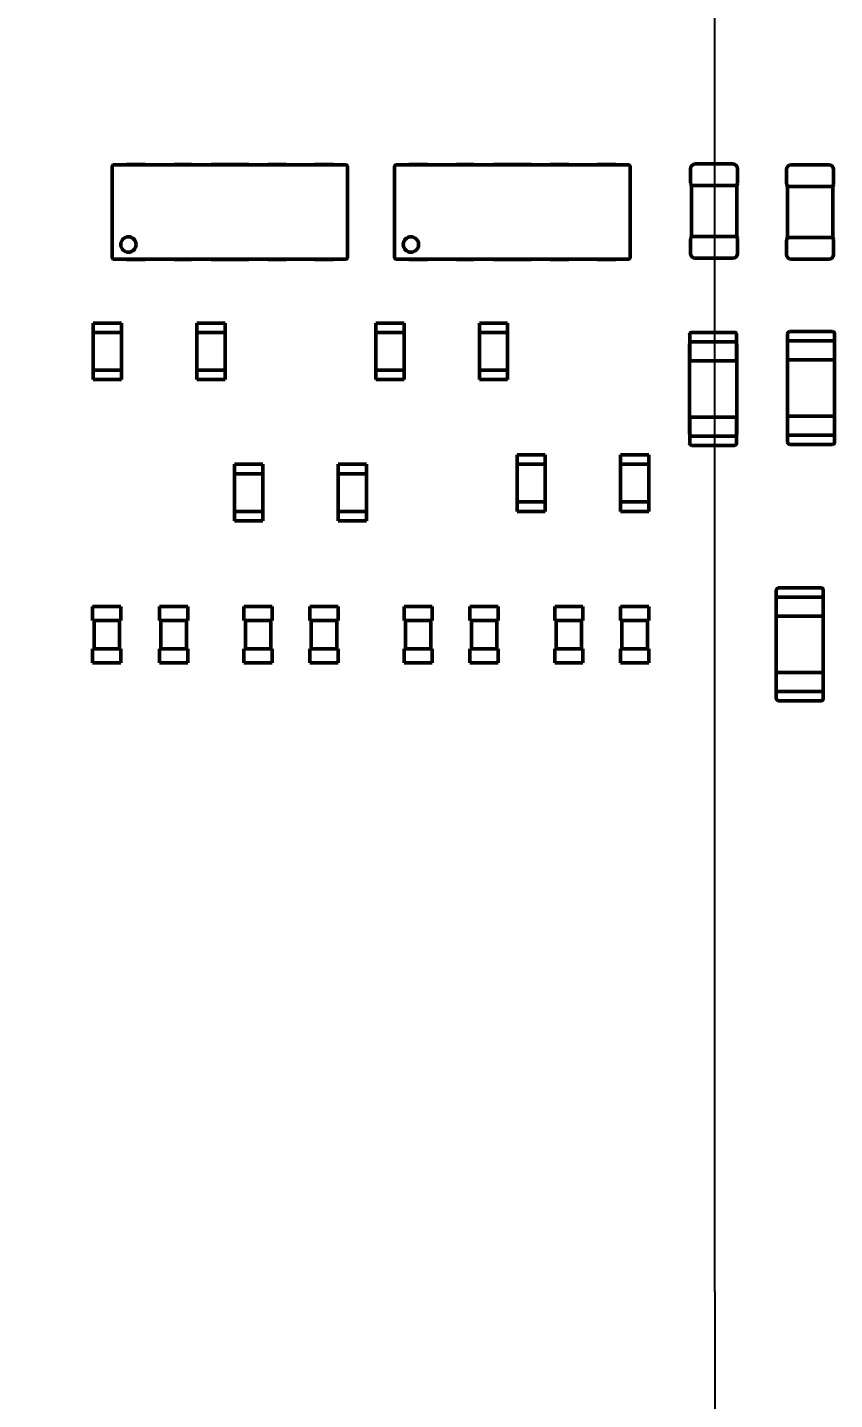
# Model space of a CAD drawing. Header units: millimetres. Extents: x 22 to 202, y 169 to 282.
# Drawn here: x 108.55 to 117.12, y 237.74 to 252.32 of the extents above; entities that cross this region are included whole.
import ezdxf

# ---------------------------------------------------------------- set-up
doc = ezdxf.new("R2010")
doc.units = ezdxf.units.MM
doc.header["$LTSCALE"] = 0.75
doc.linetypes.add('CENTER2', pattern=[28.575, 19.05, -3.175, 3.175, -3.175])
for name, color, linetype, lineweight in [('FD_Dimensions', 7, 'Continuous', 25), ('Smart Centers', 7, 'CENTER2', 25), ('Visible', 7, 'Continuous', 50)]:
    doc.layers.add(name, color=color, linetype=linetype, lineweight=lineweight)
doc.styles.get("Standard").update_dxf_attribs({"font": 'arial.ttf'})
doc.dimstyles.new('Dim-ISO-25', dxfattribs={"dimtxt": 2.5, "dimasz": 2.5, "dimexe": 1.5, "dimexo": 0, "dimgap": 1, "dimtad": 1, "dimzin": 4, "dimdsep": 46, "dimtxsty": 'Standard', "dimblk": 'OPEN90', "dimcen": 0, "dimazin": 1, "dimtp": 0.1, "dimtm": 0.1, "dimtfac": 0.72, "dimtmove": 0, "dimatfit": 3, "dimfxl": 1, "dimtzin": 4, "dimarcsym": 0})

# ---------------------------------------------------------------- blocks, each defined once
blk = doc.blocks.new('*U21')
at = {"layer": 'Smart Centers', "color": 0, "ltscale": 0.75, "transparency": 16777216}
blk.add_line((0, -19.000016), (0, 19.000016), dxfattribs=at)
blk = doc.blocks.new('_Open90')
at = {"color": 0, "linetype": 'ByBlock', "lineweight": -2}
for p, q in [((-0.5, 0.5), (0, 0)), ((0, 0), (-1, 0)), ((0, 0), (-0.5, -0.5))]:
    blk.add_line(p, q, dxfattribs=at)
blk = doc.blocks.new('*D40')
at = {"layer": 'Defpoints', "color": 0, "transparency": 16777216}
for p in [(45.649468, 268.101096), (45.649468, 262.385645), (115.851515, 238.885574)]:
    blk.add_point(p, dxfattribs=at)
at = {"layer": 'FD_Dimensions', "color": 0, "lineweight": -2, "transparency": 16777216}
for p, q in [((45.649468, 262.385645), (45.649468, 269.601096)), ((115.851515, 238.885574), (115.851515, 269.601096)), ((113.351515, 268.101096), (48.149468, 268.101096))]:
    blk.add_line(p, q, dxfattribs=at)
at = {"layer": 'FD_Dimensions', "color": 0, "lineweight": -2, "transparency": 16777216, "xscale": 2.5, "yscale": 2.5, "zscale": 2.5, "rotation": 180}
blk.add_blockref('_Open90', (45.649468, 268.101096), dxfattribs=at)
at = {"layer": 'FD_Dimensions', "color": 0, "lineweight": -2, "transparency": 16777216, "xscale": 2.5, "yscale": 2.5, "zscale": 2.5}
blk.add_blockref('_Open90', (115.851515, 268.101096), dxfattribs=at)
at = {"layer": 'FD_Dimensions', "color": 0, "transparency": 16777216, "insert": (97.965378, 270.378363), "char_height": 2.5, "attachment_point": 5}
blk.add_mtext('70.20mm', dxfattribs=at)

msp = doc.modelspace()

# ---------------------------------------------------------------- linework, layer by layer
at = {"layer": 'Visible'}
for p, q in [((109.459, 250.855), (111.939, 250.855)), ((109.601, 250.86), (109.601, 250.855)), ((109.798, 250.86), (109.601, 250.86)), ((109.798, 250.86), (109.798, 250.855)), ((110.107, 250.86), (110.107, 250.855)), ((110.292, 250.86), (110.107, 250.86)), ((110.292, 250.86), (110.292, 250.855)), ((110.499, 250.86), (110.499, 250.855)), ((110.899, 250.86), (110.499, 250.86)), ((110.899, 250.86), (110.899, 250.855)), ((111.101, 250.86), (111.101, 250.855)), ((111.298, 250.86), (111.101, 250.86)), ((111.298, 250.86), (111.298, 250.855)), ((111.599, 250.86), (111.599, 250.855)), ((111.799, 250.86), (111.599, 250.86)), ((111.799, 250.86), (111.799, 250.855)), ((112.459, 250.855), (114.939, 250.855)), ((112.601, 250.86), (112.601, 250.855)), ((112.798, 250.86), (112.601, 250.86)), ((112.798, 250.86), (112.798, 250.855)), ((113.107, 250.86), (113.107, 250.855)), ((113.292, 250.86), (113.107, 250.86)), ((113.292, 250.86), (113.292, 250.855)), ((113.499, 250.86), (113.499, 250.855)), ((113.899, 250.86), (113.499, 250.86)), ((113.899, 250.86), (113.899, 250.855)), ((114.101, 250.86), (114.101, 250.855)), ((114.298, 250.86), (114.101, 250.86)), ((114.298, 250.86), (114.298, 250.855)), ((114.599, 250.86), (114.599, 250.855)), ((114.799, 250.86), (114.599, 250.86)), ((114.799, 250.86), (114.799, 250.855)), ((115.642, 250.865), (116.042, 250.865)), ((116.662, 250.855), (117.062, 250.855)), ((109.449, 249.865), (109.449, 250.845)), ((111.949, 250.845), (111.949, 249.865)), ((112.449, 249.865), (112.449, 250.845)), ((114.949, 250.845), (114.949, 249.865)), ((115.592, 250.815), (115.592, 250.672)), ((116.092, 250.815), (116.092, 250.672)), ((116.612, 250.805), (116.612, 250.662)), ((117.112, 250.805), (117.112, 250.662)), ((115.642, 250.635), (115.602, 250.635)), ((115.602, 250.635), (115.602, 250.095)), ((115.642, 250.635), (116.042, 250.635)), ((116.082, 250.635), (116.042, 250.635)), ((116.082, 250.635), (116.082, 250.095)), ((116.662, 250.625), (116.622, 250.625)), ((116.622, 250.625), (116.622, 250.085)), ((116.662, 250.625), (117.062, 250.625)), ((117.102, 250.625), (117.062, 250.625)), ((117.102, 250.625), (117.102, 250.085)), ((115.592, 250.059), (115.592, 249.915)), ((115.642, 250.095), (115.602, 250.095)), ((115.642, 250.095), (116.042, 250.095)), ((116.082, 250.095), (116.042, 250.095)), ((116.092, 250.059), (116.092, 249.915)), ((116.612, 250.049), (116.612, 249.905)), ((116.662, 250.085), (116.622, 250.085)), ((116.662, 250.085), (117.062, 250.085)), ((117.102, 250.085), (117.062, 250.085)), ((117.112, 250.049), (117.112, 249.905)), ((111.939, 249.855), (109.459, 249.855)), ((109.601, 249.85), (109.601, 249.855)), ((109.798, 249.85), (109.601, 249.85)), ((109.798, 249.85), (109.798, 249.855)), ((110.107, 249.85), (110.107, 249.855)), ((110.292, 249.85), (110.107, 249.85)), ((110.292, 249.85), (110.292, 249.855)), ((110.499, 249.85), (110.499, 249.855)), ((110.899, 249.85), (110.499, 249.85)), ((110.899, 249.85), (110.899, 249.855)), ((111.101, 249.85), (111.101, 249.855)), ((111.298, 249.85), (111.101, 249.85)), ((111.298, 249.85), (111.298, 249.855)), ((111.599, 249.85), (111.599, 249.855)), ((111.799, 249.85), (111.599, 249.85)), ((111.799, 249.85), (111.799, 249.855)), ((114.939, 249.855), (112.459, 249.855)), ((112.601, 249.85), (112.601, 249.855)), ((112.798, 249.85), (112.601, 249.85)), ((112.798, 249.85), (112.798, 249.855)), ((113.107, 249.85), (113.107, 249.855)), ((113.292, 249.85), (113.107, 249.85)), ((113.292, 249.85), (113.292, 249.855)), ((113.499, 249.85), (113.499, 249.855)), ((113.899, 249.85), (113.499, 249.85)), ((113.899, 249.85), (113.899, 249.855)), ((114.101, 249.85), (114.101, 249.855)), ((114.298, 249.85), (114.101, 249.85)), ((114.298, 249.85), (114.298, 249.855)), ((114.599, 249.85), (114.599, 249.855)), ((114.799, 249.85), (114.599, 249.85)), ((114.799, 249.85), (114.799, 249.855)), ((115.642, 249.865), (116.042, 249.865)), ((116.662, 249.855), (117.062, 249.855)), ((109.249, 249.152), (109.249, 249.175)), ((109.549, 249.175), (109.249, 249.175)), ((109.249, 249.098), (109.249, 249.152)), ((109.249, 249.098), (109.249, 249.075)), ((109.549, 249.152), (109.549, 249.175)), ((109.549, 249.098), (109.549, 249.152)), ((109.549, 249.098), (109.549, 249.075)), ((110.349, 249.152), (110.349, 249.175)), ((110.649, 249.175), (110.349, 249.175)), ((110.349, 249.098), (110.349, 249.152)), ((110.349, 249.098), (110.349, 249.075)), ((110.649, 249.152), (110.649, 249.175)), ((110.649, 249.098), (110.649, 249.152)), ((110.649, 249.098), (110.649, 249.075)), ((112.249, 249.152), (112.249, 249.175)), ((112.549, 249.175), (112.249, 249.175)), ((112.249, 249.098), (112.249, 249.152)), ((112.249, 249.098), (112.249, 249.075)), ((112.549, 249.152), (112.549, 249.175)), ((112.549, 249.098), (112.549, 249.152)), ((112.549, 249.098), (112.549, 249.075)), ((113.349, 249.152), (113.349, 249.175)), ((113.649, 249.175), (113.349, 249.175)), ((113.349, 249.098), (113.349, 249.152)), ((113.349, 249.098), (113.349, 249.075)), ((113.649, 249.152), (113.649, 249.175)), ((113.649, 249.098), (113.649, 249.152)), ((113.649, 249.098), (113.649, 249.075)), ((109.249, 248.675), (109.249, 249.075)), ((109.549, 249.075), (109.249, 249.075)), ((109.549, 248.675), (109.549, 249.075)), ((110.349, 248.675), (110.349, 249.075)), ((110.649, 249.075), (110.349, 249.075)), ((110.649, 248.675), (110.649, 249.075)), ((112.249, 248.675), (112.249, 249.075)), ((112.549, 249.075), (112.249, 249.075)), ((112.549, 248.675), (112.549, 249.075)), ((113.349, 248.675), (113.349, 249.075)), ((113.649, 249.075), (113.349, 249.075)), ((113.649, 248.675), (113.649, 249.075)), ((115.582, 248.955), (115.582, 247.995)), ((115.582, 248.955), (115.583, 248.955)), ((115.583, 249.052), (115.583, 248.969)), ((115.583, 248.955), (115.583, 248.969)), ((115.583, 248.955), (115.583, 248.795)), ((116.075, 248.975), (115.589, 248.975)), ((116.061, 249.075), (115.603, 249.075)), ((116.081, 249.052), (116.081, 248.969)), ((116.081, 248.955), (116.081, 248.969)), ((116.081, 248.955), (116.081, 248.795)), ((116.081, 248.955), (116.082, 248.955)), ((116.082, 247.995), (116.082, 248.955)), ((116.622, 248.965), (116.622, 248.005)), ((116.622, 248.965), (116.623, 248.965)), ((116.623, 248.979), (116.623, 249.062)), ((116.623, 248.979), (116.623, 248.965)), ((116.623, 248.805), (116.623, 248.965)), ((117.115, 248.985), (116.629, 248.985)), ((117.101, 249.085), (116.643, 249.085)), ((117.121, 249.062), (117.121, 248.979)), ((117.121, 248.965), (117.121, 248.979)), ((117.121, 248.965), (117.121, 248.805)), ((117.121, 248.965), (117.122, 248.965)), ((117.122, 248.005), (117.122, 248.965)), ((116.623, 248.805), (116.623, 248.791)), ((109.249, 248.652), (109.249, 248.675)), ((109.549, 248.675), (109.249, 248.675)), ((109.549, 248.652), (109.549, 248.675)), ((110.349, 248.652), (110.349, 248.675)), ((110.649, 248.675), (110.349, 248.675)), ((110.649, 248.652), (110.649, 248.675)), ((112.249, 248.652), (112.249, 248.675)), ((112.549, 248.675), (112.249, 248.675)), ((112.549, 248.652), (112.549, 248.675)), ((113.349, 248.652), (113.349, 248.675)), ((113.649, 248.675), (113.349, 248.675)), ((113.649, 248.652), (113.649, 248.675)), ((115.583, 248.781), (115.583, 248.795)), ((115.589, 248.775), (115.602, 248.775)), ((116.062, 248.775), (115.602, 248.775)), ((116.062, 248.775), (116.075, 248.775)), ((116.629, 248.785), (116.642, 248.785)), ((116.642, 248.785), (117.102, 248.785)), ((117.102, 248.785), (117.115, 248.785)), ((109.249, 248.598), (109.249, 248.652)), ((109.249, 248.598), (109.249, 248.575)), ((109.549, 248.575), (109.249, 248.575)), ((109.549, 248.598), (109.549, 248.652)), ((109.549, 248.598), (109.549, 248.575)), ((110.349, 248.598), (110.349, 248.652)), ((110.349, 248.598), (110.349, 248.575)), ((110.649, 248.575), (110.349, 248.575)), ((110.649, 248.598), (110.649, 248.652)), ((110.649, 248.598), (110.649, 248.575)), ((112.249, 248.598), (112.249, 248.652)), ((112.249, 248.598), (112.249, 248.575)), ((112.549, 248.575), (112.249, 248.575)), ((112.549, 248.598), (112.549, 248.652)), ((112.549, 248.598), (112.549, 248.575)), ((113.349, 248.598), (113.349, 248.652)), ((113.349, 248.598), (113.349, 248.575)), ((113.649, 248.575), (113.349, 248.575)), ((113.649, 248.598), (113.649, 248.652)), ((113.649, 248.598), (113.649, 248.575)), ((115.583, 247.995), (115.583, 248.155)), ((115.602, 248.175), (115.589, 248.175)), ((116.062, 248.175), (115.602, 248.175)), ((116.075, 248.175), (116.062, 248.175)), ((116.081, 248.155), (116.081, 248.169)), ((116.081, 248.155), (116.081, 247.995)), ((116.623, 248.005), (116.623, 248.165)), ((116.642, 248.185), (116.629, 248.185)), ((116.642, 248.185), (117.102, 248.185)), ((117.115, 248.185), (117.102, 248.185)), ((117.121, 248.179), (117.121, 248.165)), ((117.121, 248.005), (117.121, 248.165)), ((115.583, 247.995), (115.582, 247.995)), ((115.583, 247.995), (115.583, 247.981)), ((115.583, 247.899), (115.583, 247.981)), ((115.589, 247.975), (116.075, 247.975)), ((116.082, 247.995), (116.081, 247.995)), ((116.081, 247.981), (116.081, 247.995)), ((116.081, 247.981), (116.081, 247.899)), ((116.623, 248.005), (116.622, 248.005)), ((116.623, 248.005), (116.623, 247.991)), ((116.623, 247.909), (116.623, 247.991)), ((116.629, 247.985), (117.115, 247.985)), ((117.122, 248.005), (117.121, 248.005)), ((117.121, 248.005), (117.121, 247.991)), ((117.121, 247.909), (117.121, 247.991)), ((115.603, 247.875), (116.061, 247.875)), ((116.643, 247.885), (117.101, 247.885)), ((110.749, 247.675), (111.049, 247.675)), ((110.749, 247.652), (110.749, 247.675)), ((110.749, 247.652), (110.749, 247.598)), ((111.049, 247.652), (111.049, 247.675)), ((111.049, 247.652), (111.049, 247.598)), ((111.849, 247.675), (112.149, 247.675)), ((111.849, 247.652), (111.849, 247.675)), ((111.849, 247.652), (111.849, 247.598)), ((112.149, 247.652), (112.149, 247.675)), ((112.149, 247.652), (112.149, 247.598)), ((113.749, 247.775), (114.049, 247.775)), ((113.749, 247.752), (113.749, 247.775)), ((113.749, 247.752), (113.749, 247.698)), ((113.749, 247.698), (113.749, 247.675)), ((113.749, 247.675), (113.749, 247.275)), ((113.749, 247.675), (114.049, 247.675)), ((114.049, 247.752), (114.049, 247.775)), ((114.049, 247.752), (114.049, 247.698)), ((114.049, 247.698), (114.049, 247.675)), ((114.049, 247.675), (114.049, 247.275)), ((114.849, 247.775), (115.149, 247.775)), ((114.849, 247.752), (114.849, 247.775)), ((114.849, 247.752), (114.849, 247.698)), ((114.849, 247.698), (114.849, 247.675)), ((114.849, 247.675), (114.849, 247.275)), ((114.849, 247.675), (115.149, 247.675)), ((115.149, 247.752), (115.149, 247.775)), ((115.149, 247.752), (115.149, 247.698)), ((115.149, 247.698), (115.149, 247.675)), ((115.149, 247.675), (115.149, 247.275)), ((110.749, 247.598), (110.749, 247.575)), ((110.749, 247.575), (110.749, 247.175)), ((110.749, 247.575), (111.049, 247.575)), ((111.049, 247.598), (111.049, 247.575)), ((111.049, 247.575), (111.049, 247.175)), ((111.849, 247.598), (111.849, 247.575)), ((111.849, 247.575), (111.849, 247.175)), ((111.849, 247.575), (112.149, 247.575)), ((112.149, 247.598), (112.149, 247.575)), ((112.149, 247.575), (112.149, 247.175)), ((113.749, 247.252), (113.749, 247.275)), ((113.749, 247.275), (114.049, 247.275)), ((113.749, 247.252), (113.749, 247.198)), ((114.049, 247.252), (114.049, 247.275)), ((114.049, 247.252), (114.049, 247.198)), ((114.849, 247.252), (114.849, 247.275)), ((114.849, 247.275), (115.149, 247.275)), ((114.849, 247.252), (114.849, 247.198)), ((115.149, 247.252), (115.149, 247.275)), ((115.149, 247.252), (115.149, 247.198)), ((110.749, 247.152), (110.749, 247.175)), ((110.749, 247.175), (111.049, 247.175)), ((110.749, 247.152), (110.749, 247.098)), ((110.749, 247.098), (110.749, 247.075)), ((110.749, 247.075), (111.049, 247.075)), ((111.049, 247.152), (111.049, 247.175)), ((111.049, 247.152), (111.049, 247.098)), ((111.049, 247.098), (111.049, 247.075)), ((111.849, 247.152), (111.849, 247.175)), ((111.849, 247.175), (112.149, 247.175)), ((111.849, 247.152), (111.849, 247.098)), ((111.849, 247.098), (111.849, 247.075)), ((111.849, 247.075), (112.149, 247.075)), ((112.149, 247.152), (112.149, 247.175)), ((112.149, 247.152), (112.149, 247.098)), ((112.149, 247.098), (112.149, 247.075)), ((113.749, 247.198), (113.749, 247.175)), ((113.749, 247.175), (114.049, 247.175)), ((114.049, 247.198), (114.049, 247.175)), ((114.849, 247.198), (114.849, 247.175)), ((114.849, 247.175), (115.149, 247.175)), ((115.149, 247.198), (115.149, 247.175)), ((116.503, 246.257), (116.503, 246.339)), ((116.981, 246.363), (116.523, 246.363)), ((117.001, 246.339), (117.001, 246.257)), ((116.502, 246.243), (116.502, 245.283)), ((116.502, 246.243), (116.503, 246.243)), ((116.503, 246.257), (116.503, 246.243)), ((116.503, 246.083), (116.503, 246.243)), ((116.995, 246.263), (116.509, 246.263)), ((117.001, 246.243), (117.001, 246.257)), ((117.001, 246.243), (117.001, 246.083)), ((117.001, 246.243), (117.002, 246.243)), ((117.002, 245.283), (117.002, 246.243)), ((109.257, 246.165), (109.242, 246.165)), ((109.242, 246.015), (109.242, 246.165)), ((109.527, 246.165), (109.257, 246.165)), ((109.527, 246.165), (109.542, 246.165)), ((109.542, 246.015), (109.542, 246.165)), ((109.967, 246.165), (109.952, 246.165)), ((109.952, 246.015), (109.952, 246.165)), ((110.237, 246.165), (109.967, 246.165)), ((110.237, 246.165), (110.252, 246.165)), ((110.252, 246.015), (110.252, 246.165)), ((110.864, 246.165), (110.849, 246.165)), ((110.849, 246.015), (110.849, 246.165)), ((111.134, 246.165), (110.864, 246.165)), ((111.134, 246.165), (111.149, 246.165)), ((111.149, 246.015), (111.149, 246.165)), ((111.564, 246.165), (111.549, 246.165)), ((111.549, 246.015), (111.549, 246.165)), ((111.834, 246.165), (111.564, 246.165)), ((111.834, 246.165), (111.849, 246.165)), ((111.849, 246.015), (111.849, 246.165)), ((112.564, 246.165), (112.549, 246.165)), ((112.549, 246.015), (112.549, 246.165)), ((112.834, 246.165), (112.564, 246.165)), ((112.834, 246.165), (112.849, 246.165)), ((112.849, 246.015), (112.849, 246.165)), ((113.264, 246.165), (113.249, 246.165)), ((113.249, 246.015), (113.249, 246.165)), ((113.534, 246.165), (113.264, 246.165)), ((113.534, 246.165), (113.549, 246.165)), ((113.549, 246.015), (113.549, 246.165)), ((114.164, 246.165), (114.149, 246.165)), ((114.149, 246.015), (114.149, 246.165)), ((114.434, 246.165), (114.164, 246.165)), ((114.434, 246.165), (114.449, 246.165)), ((114.449, 246.015), (114.449, 246.165)), ((114.864, 246.165), (114.849, 246.165)), ((114.849, 246.015), (114.849, 246.165)), ((115.134, 246.165), (114.864, 246.165)), ((115.134, 246.165), (115.149, 246.165)), ((115.149, 246.015), (115.149, 246.165)), ((116.503, 246.083), (116.503, 246.069)), ((116.509, 246.063), (116.522, 246.063)), ((116.522, 246.063), (116.982, 246.063)), ((116.982, 246.063), (116.995, 246.063)), ((109.257, 246.015), (109.242, 246.015)), ((109.257, 245.715), (109.257, 246.015)), ((109.527, 246.015), (109.257, 246.015)), ((109.527, 245.715), (109.527, 246.015)), ((109.527, 246.015), (109.542, 246.015)), ((109.967, 246.015), (109.952, 246.015)), ((109.967, 245.715), (109.967, 246.015)), ((110.237, 246.015), (109.967, 246.015)), ((110.237, 245.715), (110.237, 246.015)), ((110.237, 246.015), (110.252, 246.015)), ((110.864, 246.015), (110.849, 246.015)), ((110.864, 245.715), (110.864, 246.015)), ((111.134, 246.015), (110.864, 246.015)), ((111.134, 245.715), (111.134, 246.015)), ((111.134, 246.015), (111.149, 246.015)), ((111.564, 246.015), (111.549, 246.015)), ((111.564, 245.715), (111.564, 246.015)), ((111.834, 246.015), (111.564, 246.015)), ((111.834, 245.715), (111.834, 246.015)), ((111.834, 246.015), (111.849, 246.015)), ((112.564, 246.015), (112.549, 246.015)), ((112.564, 245.715), (112.564, 246.015)), ((112.834, 246.015), (112.564, 246.015)), ((112.834, 245.715), (112.834, 246.015)), ((112.834, 246.015), (112.849, 246.015)), ((113.264, 246.015), (113.249, 246.015)), ((113.264, 245.715), (113.264, 246.015)), ((113.534, 246.015), (113.264, 246.015)), ((113.534, 245.715), (113.534, 246.015)), ((113.534, 246.015), (113.549, 246.015)), ((114.164, 246.015), (114.149, 246.015)), ((114.164, 245.715), (114.164, 246.015)), ((114.434, 246.015), (114.164, 246.015)), ((114.434, 245.715), (114.434, 246.015)), ((114.434, 246.015), (114.449, 246.015)), ((114.864, 246.015), (114.849, 246.015)), ((114.864, 245.715), (114.864, 246.015)), ((115.134, 246.015), (114.864, 246.015)), ((115.134, 245.715), (115.134, 246.015)), ((115.134, 246.015), (115.149, 246.015)), ((109.257, 245.715), (109.242, 245.715)), ((109.242, 245.565), (109.242, 245.715)), ((109.527, 245.715), (109.257, 245.715)), ((109.527, 245.715), (109.542, 245.715)), ((109.542, 245.565), (109.542, 245.715)), ((109.967, 245.715), (109.952, 245.715)), ((109.952, 245.565), (109.952, 245.715)), ((110.237, 245.715), (109.967, 245.715)), ((110.237, 245.715), (110.252, 245.715)), ((110.252, 245.565), (110.252, 245.715)), ((110.864, 245.715), (110.849, 245.715)), ((110.849, 245.565), (110.849, 245.715)), ((111.134, 245.715), (110.864, 245.715)), ((111.134, 245.715), (111.149, 245.715)), ((111.149, 245.565), (111.149, 245.715)), ((111.564, 245.715), (111.549, 245.715)), ((111.549, 245.565), (111.549, 245.715)), ((111.834, 245.715), (111.564, 245.715)), ((111.834, 245.715), (111.849, 245.715)), ((111.849, 245.565), (111.849, 245.715)), ((112.564, 245.715), (112.549, 245.715)), ((112.549, 245.565), (112.549, 245.715)), ((112.834, 245.715), (112.564, 245.715)), ((112.834, 245.715), (112.849, 245.715)), ((112.849, 245.565), (112.849, 245.715)), ((113.264, 245.715), (113.249, 245.715)), ((113.249, 245.565), (113.249, 245.715)), ((113.534, 245.715), (113.264, 245.715)), ((113.534, 245.715), (113.549, 245.715)), ((113.549, 245.565), (113.549, 245.715)), ((114.164, 245.715), (114.149, 245.715)), ((114.149, 245.565), (114.149, 245.715)), ((114.434, 245.715), (114.164, 245.715)), ((114.434, 245.715), (114.449, 245.715)), ((114.449, 245.565), (114.449, 245.715)), ((114.864, 245.715), (114.849, 245.715)), ((114.849, 245.565), (114.849, 245.715)), ((115.134, 245.715), (114.864, 245.715)), ((115.134, 245.715), (115.149, 245.715)), ((115.149, 245.565), (115.149, 245.715)), ((109.257, 245.565), (109.242, 245.565)), ((109.527, 245.565), (109.257, 245.565)), ((109.527, 245.565), (109.542, 245.565)), ((109.967, 245.565), (109.952, 245.565)), ((110.237, 245.565), (109.967, 245.565)), ((110.237, 245.565), (110.252, 245.565)), ((110.864, 245.565), (110.849, 245.565)), ((111.134, 245.565), (110.864, 245.565)), ((111.134, 245.565), (111.149, 245.565)), ((111.564, 245.565), (111.549, 245.565)), ((111.834, 245.565), (111.564, 245.565)), ((111.834, 245.565), (111.849, 245.565)), ((112.564, 245.565), (112.549, 245.565)), ((112.834, 245.565), (112.564, 245.565)), ((112.834, 245.565), (112.849, 245.565)), ((113.264, 245.565), (113.249, 245.565)), ((113.534, 245.565), (113.264, 245.565)), ((113.534, 245.565), (113.549, 245.565)), ((114.164, 245.565), (114.149, 245.565)), ((114.434, 245.565), (114.164, 245.565)), ((114.434, 245.565), (114.449, 245.565)), ((114.864, 245.565), (114.849, 245.565)), ((115.134, 245.565), (114.864, 245.565)), ((115.134, 245.565), (115.149, 245.565)), ((116.522, 245.463), (116.509, 245.463)), ((116.522, 245.463), (116.982, 245.463)), ((116.995, 245.463), (116.982, 245.463)), ((117.001, 245.457), (117.001, 245.443)), ((116.503, 245.283), (116.503, 245.443)), ((117.001, 245.283), (117.001, 245.443)), ((116.503, 245.283), (116.502, 245.283)), ((116.503, 245.283), (116.503, 245.269)), ((116.503, 245.186), (116.503, 245.269)), ((116.509, 245.263), (116.995, 245.263)), ((116.523, 245.163), (116.981, 245.163)), ((117.002, 245.283), (117.001, 245.283)), ((117.001, 245.283), (117.001, 245.269)), ((117.001, 245.186), (117.001, 245.269))]:
    msp.add_line(p, q, dxfattribs=at)
for centre in [(109.622, 250.01), (112.622, 250.01)]:
    msp.add_circle(centre, 0.0819, dxfattribs=at)
for centre, radius, start, end in [((109.459, 250.845), 0.01, 90, 180), ((111.939, 250.845), 0.01, 0, 90), ((112.459, 250.845), 0.01, 90, 180), ((114.939, 250.845), 0.01, 0, 90), ((115.642, 250.815), 0.05, 90, 180), ((116.662, 250.805), 0.05, 90, 180), ((115.642, 250.672), 0.05, 180, 195.9375), ((116.662, 250.662), 0.05, 180, 195.9375), ((115.642, 250.059), 0.05, 164.0625, 180), ((116.662, 250.049), 0.05, 164.0625, 180), ((109.459, 249.865), 0.01, 180, 270), ((111.939, 249.865), 0.01, 270, 0), ((112.459, 249.865), 0.01, 180, 270), ((114.939, 249.865), 0.01, 270, 0), ((115.642, 249.915), 0.05, 180, 270), ((116.662, 249.905), 0.05, 180, 270), ((116.075, 248.969), 0.006, 0, 90), ((116.629, 248.979), 0.006, 90, 180), ((117.115, 248.979), 0.006, 0, 90), ((115.589, 248.781), 0.006, 180, 270), ((117.115, 248.179), 0.006, 0, 90), ((115.589, 247.981), 0.006, 180, 270), ((116.075, 247.981), 0.006, 270, 0), ((116.629, 247.991), 0.006, 180, 270), ((116.509, 246.257), 0.006, 90, 180), ((116.995, 246.257), 0.006, 0, 90), ((116.995, 245.457), 0.006, 0, 90), ((116.509, 245.269), 0.006, 180, 270)]:
    msp.add_arc(centre, radius, start, end, dxfattribs=at)
at = {"layer": 'Visible', "extrusion": (0, 0, -1)}
for centre, radius, start, end in [((-116.042, 250.815), 0.05, 90, 180), ((-117.062, 250.805), 0.05, 90, 180), ((-116.042, 250.672), 0.05, 180, 195.9375), ((-117.062, 250.662), 0.05, 180, 195.9375), ((-116.042, 250.059), 0.05, 164.0625, 180), ((-117.062, 250.049), 0.05, 164.0625, 180), ((-116.042, 249.915), 0.05, 180, 270), ((-117.062, 249.905), 0.05, 180, 270), ((-115.589, 248.969), 0.006, 0, 90), ((-116.075, 248.781), 0.006, 180.7287, 270), ((-116.629, 248.791), 0.006, 270, 0), ((-117.115, 248.791), 0.006, 180.7287, 270), ((-115.589, 248.169), 0.006, 0.7287, 90), ((-116.075, 248.169), 0.006, 90, 180), ((-116.629, 248.179), 0.006, 0.7287, 90), ((-117.115, 247.991), 0.006, 180, 270), ((-116.509, 246.069), 0.006, 270, 0), ((-116.995, 246.069), 0.006, 180.7287, 270), ((-116.509, 245.457), 0.006, 0.7287, 90), ((-116.995, 245.269), 0.006, 180, 270)]:
    msp.add_arc(centre, radius, start, end, dxfattribs=at)
at = {"layer": 'Visible'}
for centre, major_axis, ratio, start_param, end_param in [((115.602, 249.052), (0.0008, 0.0234), 0.843482, 0.028581, 1.614011), ((116.061, 249.052), (-0.0008, 0.0234), 0.843489, 4.669021, 6.254498), ((116.642, 249.062), (0.0008, 0.0234), 0.843482, 0.028581, 1.614011), ((117.101, 249.062), (-0.0008, 0.0234), 0.843488, 4.669024, 6.254499), ((115.602, 247.899), (-0.0008, 0.0234), 0.843488, 1.527431, 3.112907), ((116.061, 247.899), (0.0008, 0.0234), 0.843482, 3.170174, 4.755603), ((116.642, 247.909), (-0.0008, 0.0234), 0.843489, 1.527429, 3.112906), ((117.101, 247.909), (0.0008, 0.0234), 0.843482, 3.170174, 4.755603), ((116.523, 246.339), (0.0008, 0.0234), 0.843482, 0.028581, 1.614011), ((116.981, 246.339), (-0.0008, 0.0234), 0.843488, 4.669024, 6.254499), ((116.523, 245.186), (-0.0008, 0.0234), 0.843489, 1.527429, 3.112906), ((116.981, 245.186), (0.0008, 0.0234), 0.843482, 3.170174, 4.755603)]:
    msp.add_ellipse(centre, major_axis=major_axis, ratio=ratio, start_param=start_param, end_param=end_param, dxfattribs=at)
for points in [[(115.593, 250.658), (115.596, 250.65), (115.598, 250.643), (115.602, 250.635)], [(116.09, 250.658), (116.087, 250.65), (116.085, 250.643), (116.082, 250.635)], [(116.613, 250.648), (116.616, 250.64), (116.618, 250.633), (116.622, 250.625)], [(117.11, 250.648), (117.107, 250.64), (117.105, 250.633), (117.102, 250.625)], [(115.602, 250.095), (115.598, 250.088), (115.596, 250.08), (115.593, 250.073)], [(116.082, 250.095), (116.085, 250.088), (116.087, 250.08), (116.09, 250.073)], [(116.622, 250.085), (116.618, 250.078), (116.616, 250.07), (116.613, 250.063)], [(117.102, 250.085), (117.105, 250.078), (117.107, 250.07), (117.11, 250.063)], [(116.081, 248.969), (116.081, 248.969), (116.081, 248.969), (116.081, 248.969)], [(116.623, 247.991), (116.623, 247.991), (116.623, 247.991), (116.623, 247.991)], [(116.503, 245.269), (116.503, 245.269), (116.503, 245.269), (116.503, 245.269)]]:
    msp.add_open_spline(points, degree=3, dxfattribs=at)
for points in [[(117.121, 248.805), (117.121, 248.799), (117.121, 248.794), (117.121, 248.792), (117.121, 248.792), (117.121, 248.791), (117.121, 248.791)], [(116.081, 248.795), (116.081, 248.789), (116.081, 248.784), (116.081, 248.782), (116.081, 248.782), (116.081, 248.781), (116.081, 248.781)], [(115.583, 248.155), (115.583, 248.162), (115.583, 248.167), (115.583, 248.169), (115.583, 248.169), (115.583, 248.169), (115.583, 248.169)], [(116.623, 248.165), (116.623, 248.172), (116.623, 248.177), (116.623, 248.179), (116.623, 248.179), (116.623, 248.179), (116.623, 248.179)], [(117.001, 246.083), (117.001, 246.076), (117.001, 246.071), (117.001, 246.069), (117.001, 246.069), (117.001, 246.069), (117.001, 246.069)], [(116.503, 245.443), (116.503, 245.449), (116.503, 245.454), (116.503, 245.456), (116.503, 245.456), (116.503, 245.457), (116.503, 245.457)]]:
    msp.add_open_spline(points, degree=3, knots=[0, 0, 0, 0, 0.420189, 0.420189, 0.420189, 0.5428458, 0.5428458, 0.5428458, 0.5428458], dxfattribs=at)

# ---------------------------------------------------------------- block references
at = {"layer": 'Smart Centers', "ltscale": 0.75}
msp.add_blockref('*U21', (115.852, 219.886), dxfattribs=at)

# ---------------------------------------------------------------- dimensions: what is measured, and where the dimension line sits
at = {"layer": 'FD_Dimensions'}
dim = msp.add_linear_dim(base=(45.649, 268.101), p1=(115.852, 238.886), p2=(45.649, 262.386), angle=180, dimstyle='Dim-ISO-25', override={"dimlfac": 1, "dimpost": 'mm'}, dxfattribs=at)
dim.commit()
dim.dimension.update_dxf_attribs({"geometry": '*D40', "text_midpoint": (97.965, 268.101), "dimtype": 160})

doc.saveas('drawing.dxf')
